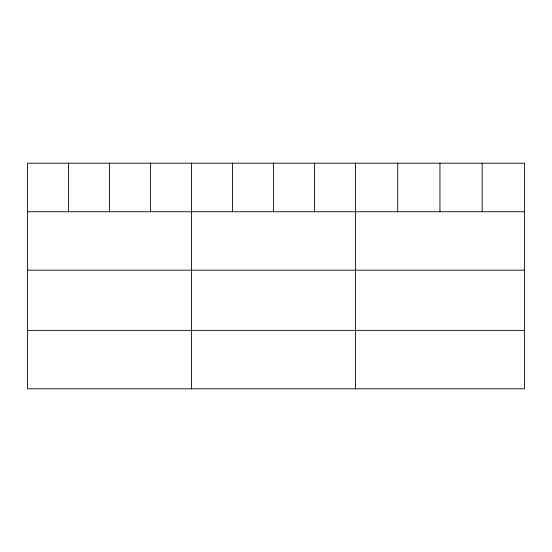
<?xml version="1.0" encoding="UTF-8"?>
<svg xmlns="http://www.w3.org/2000/svg" width="552" height="552" viewBox="0 0 552 552"><rect width="100%" height="100%" fill="white"/><g stroke="black" fill="none" stroke-linecap="round" stroke-linejoin="round"><path stroke-width="0.83" d="M27.6 211.74L524.4 211.74M27.6 270.169L524.4 270.169M27.6 330.365L524.4 330.365M482.172 163.206L482.172 211.74M439.944 163.206L439.944 211.74M397.716 163.206L397.716 211.74M355.488 163.206L355.488 388.794M314.502 163.206L314.502 211.74M273.516 163.206L273.516 211.74M232.53 163.206L232.53 211.74M191.544 163.206L191.544 388.794M150.558 163.206L150.558 211.74M109.572 163.206L109.572 211.74M68.586 163.206L68.586 211.74M524.4 163.206L27.6 163.206L27.6 388.794L524.4 388.794L524.4 163.206"/></g></svg>
